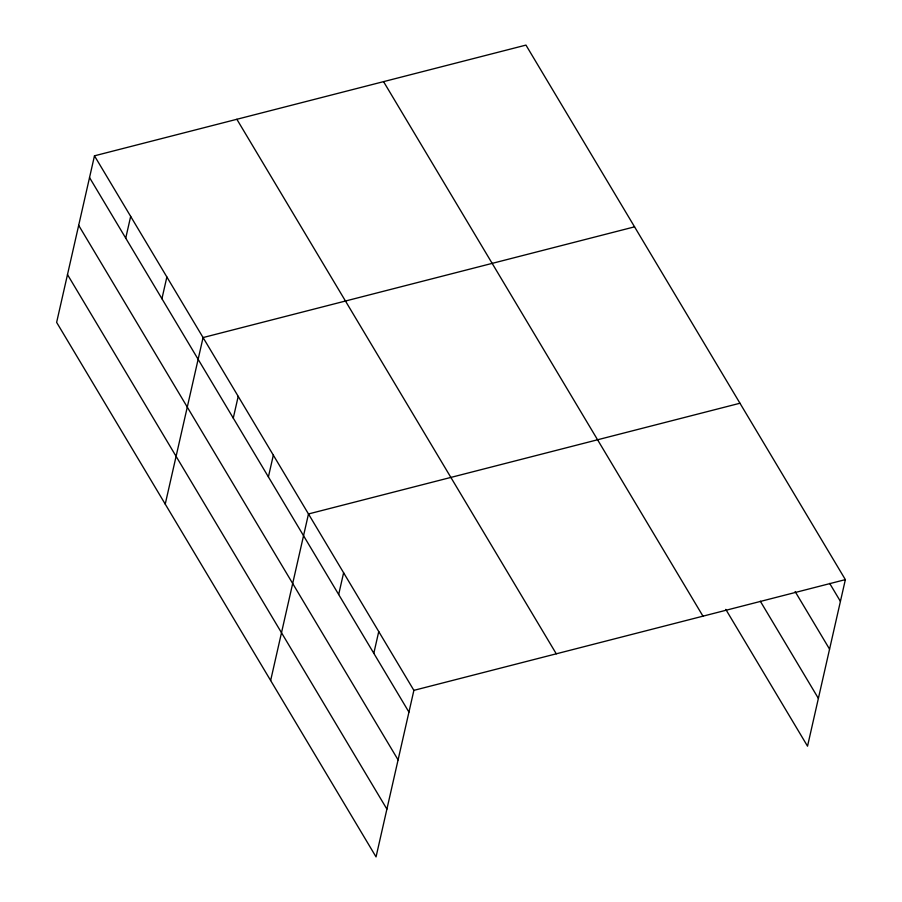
<?xml version="1.0" encoding="UTF-8"?>
<svg xmlns="http://www.w3.org/2000/svg" width="902" height="902" viewBox="0 0 902 902"><rect width="100%" height="100%" fill="white"/><g stroke="black" fill="none" stroke-linecap="round" stroke-linejoin="round"><path stroke-width="1.35" d="M94.473 155.82L56.634 322.375L376.044 856.9L413.883 690.357L94.473 155.82L525.956 45.1L845.366 579.625L807.527 746.179L725.783 609.38M125.728 238.151L130.677 216.401M161.932 298.731L166.87 276.982M165.235 504.105L203.074 337.562L634.557 226.842M233.268 418.111L238.207 396.361M268.401 476.91L273.34 455.16M270.645 680.503L308.484 513.96L739.956 403.239M338.678 594.508L343.617 572.759M373.811 653.307L378.75 631.558M413.883 690.357L845.366 579.625M829.671 583.38L840.427 601.386M795.147 591.565L829.569 649.158M760.307 601.194L818.385 698.396M383.564 81.642L702.974 616.167M236.865 119.289L556.275 653.815M89.535 177.57L408.944 712.106M78.677 225.353L398.086 759.89M67.492 274.591L386.902 809.117"/></g></svg>
